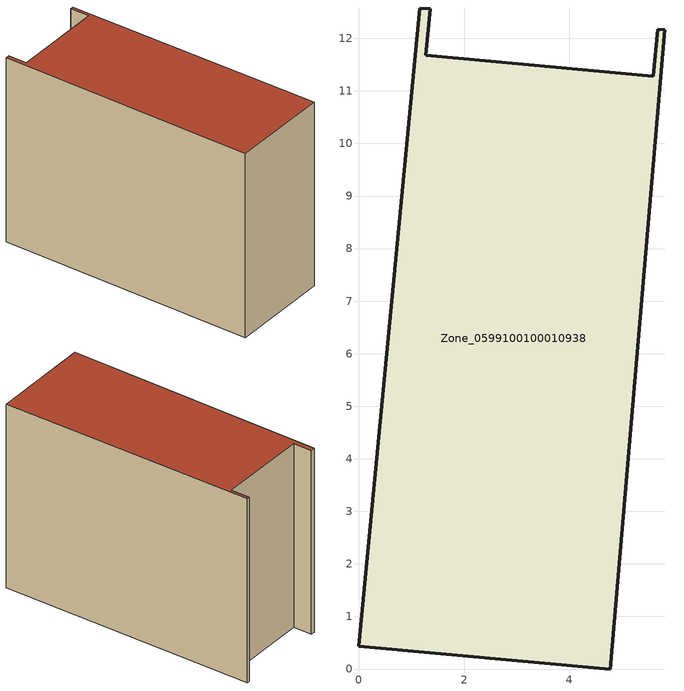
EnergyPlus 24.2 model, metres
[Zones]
Zone_0599100100010938
 floor ground (C_G): 5.6,11.28 5.68,12.17 5.81,12.16 4.78,0 0,0.43 1.16,12.58 1.36,12.56 1.27,11.68 z0
 wall outside (C_F): 4.78,0 5.81,12.16 5.68,12.17 5.6,11.28 1.27,11.68 1.36,12.56 1.16,12.58 0,0.43 4.78,0 z0:9.03
 roof outside (C_R): 1.16,12.58 0,0.43 4.78,0 5.81,12.16 5.68,12.17 5.6,11.28 1.27,11.68 1.36,12.56 z9.03
[BUILDING]
Pand.0599100100010938: North Axis=0; Terrain=City; Loads Convergence Tolerance Value=0.04; Temperature Convergence Tolerance Value=0.4; Solar Distribution=FullExterior; Maximum Number of Warmup Days=25; Minimum Number of Warmup Days=1
[Site:Location]
Rotterdam.The.Hague.AP_ZH_NLD Design_Conditions: Latitude=51.96; Longitude=4.45; Time Zone=1; Elevation=-4.5
[SITE:GROUNDTEMPERATURE:BUILDINGSURFACE]
18, 18, 18, 18, 18, 18, 18, 18, 18, 18, 18, 18
[MATERIAL] Thermal Absorptance=0.9; Solar Absorptance=0.7; Visible Absorptance=0.7
Name | Roughness | Thickness | Conductivity | Density | Specific Heat
G.TI.2015-2018 | MediumSmooth | 0.15 | 0.0428571 | 540 | 1210
F.TI.2015-2018 | Rough | 0.3 | 0.0666667 | 1920 | 840
R.TI.2015-2018 | MediumRough | 0.2 | 0.0333333 | 1500 | 1000
[CONSTRUCTION]
C_G: G.TI.2015-2018
C_F: F.TI.2015-2018
C_R: R.TI.2015-2018
[ZONE]
Zone_0599100100010938: Type=1; Multiplier=1; Ceiling Height=Autocalculate; Volume=Autocalculate; Floor Area=autocalculate; Part of Total Floor Area=Yes
[ZONEINFILTRATION:DESIGNFLOWRATE]
Infil_Zone_0599100100010938: Zone or ZoneList or Space or SpaceList=Zone_0599100100010938; Schedule=AlwaysOn; Design Flow Rate Calculation Method=Flow/Area; Flow Rate per Floor Area=0.0015; Constant Term Coefficient=1; Temperature Term Coefficient=0; Velocity Term Coefficient=0; Velocity Squared Term Coefficient=0
[HVACTEMPLATE:ZONE:IDEALLOADSAIRSYSTEM]
Zone_0599100100010938: Maximum Heating Supply Air Temperature=50; Minimum Cooling Supply Air Temperature=13; Maximum Heating Supply Air Humidity Ratio=0.0156; Minimum Cooling Supply Air Humidity Ratio=0.0077; Heating Limit=NoLimit; Cooling Limit=NoLimit; Dehumidification Control Type=ConstantSensibleHeatRatio; Cooling Sensible Heat Ratio=0.7; Dehumidification Setpoint=60; Humidification Control Type=None; Humidification Setpoint=30; Outdoor Air Method=None; Outdoor Air Flow Rate per Person=0.00944; Outdoor Air Flow Rate per Zone Floor Area=0; Outdoor Air Flow Rate per Zone=0; Demand Controlled Ventilation Type=None; Outdoor Air Economizer Type=NoEconomizer; Heat Recovery Type=None; Sensible Heat Recovery Effectiveness=0.7; Latent Heat Recovery Effectiveness=0.65
[ZONECONTROL:THERMOSTAT]
ThermostatControl_Zone_0599100100010938: Zone or ZoneList=Zone_0599100100010938; Control Type Schedule=DualSetpointControlType; Control 1=Thermostat_Zone_0599100100010938; Temperature Difference Between Cutout And Setpoint=0
[THERMOSTATSETPOINT:DUALSETPOINT]
Thermostat_Zone_0599100100010938: Heating Setpoint Temperature Schedule=HeatingSetpoint_Zone_0599100100010938; Cooling Setpoint Temperature Schedule=CoolingSetpoint_Zone_0599100100010938
[SCHEDULE:COMPACT]
HeatingSetpoint_Zone_0599100100010938: Through: 12/31, For: AllDays, Until: 24:00, 21
CoolingSetpoint_Zone_0599100100010938: Through: 12/31, For: AllDays, Until: 24:00, 24
DualSetpointControlType: Through: 12/31, For: AllDays, Until: 24:00, 4
AlwaysOn: Through: 12/31, For: AllDays, Until: 24:00, 1
